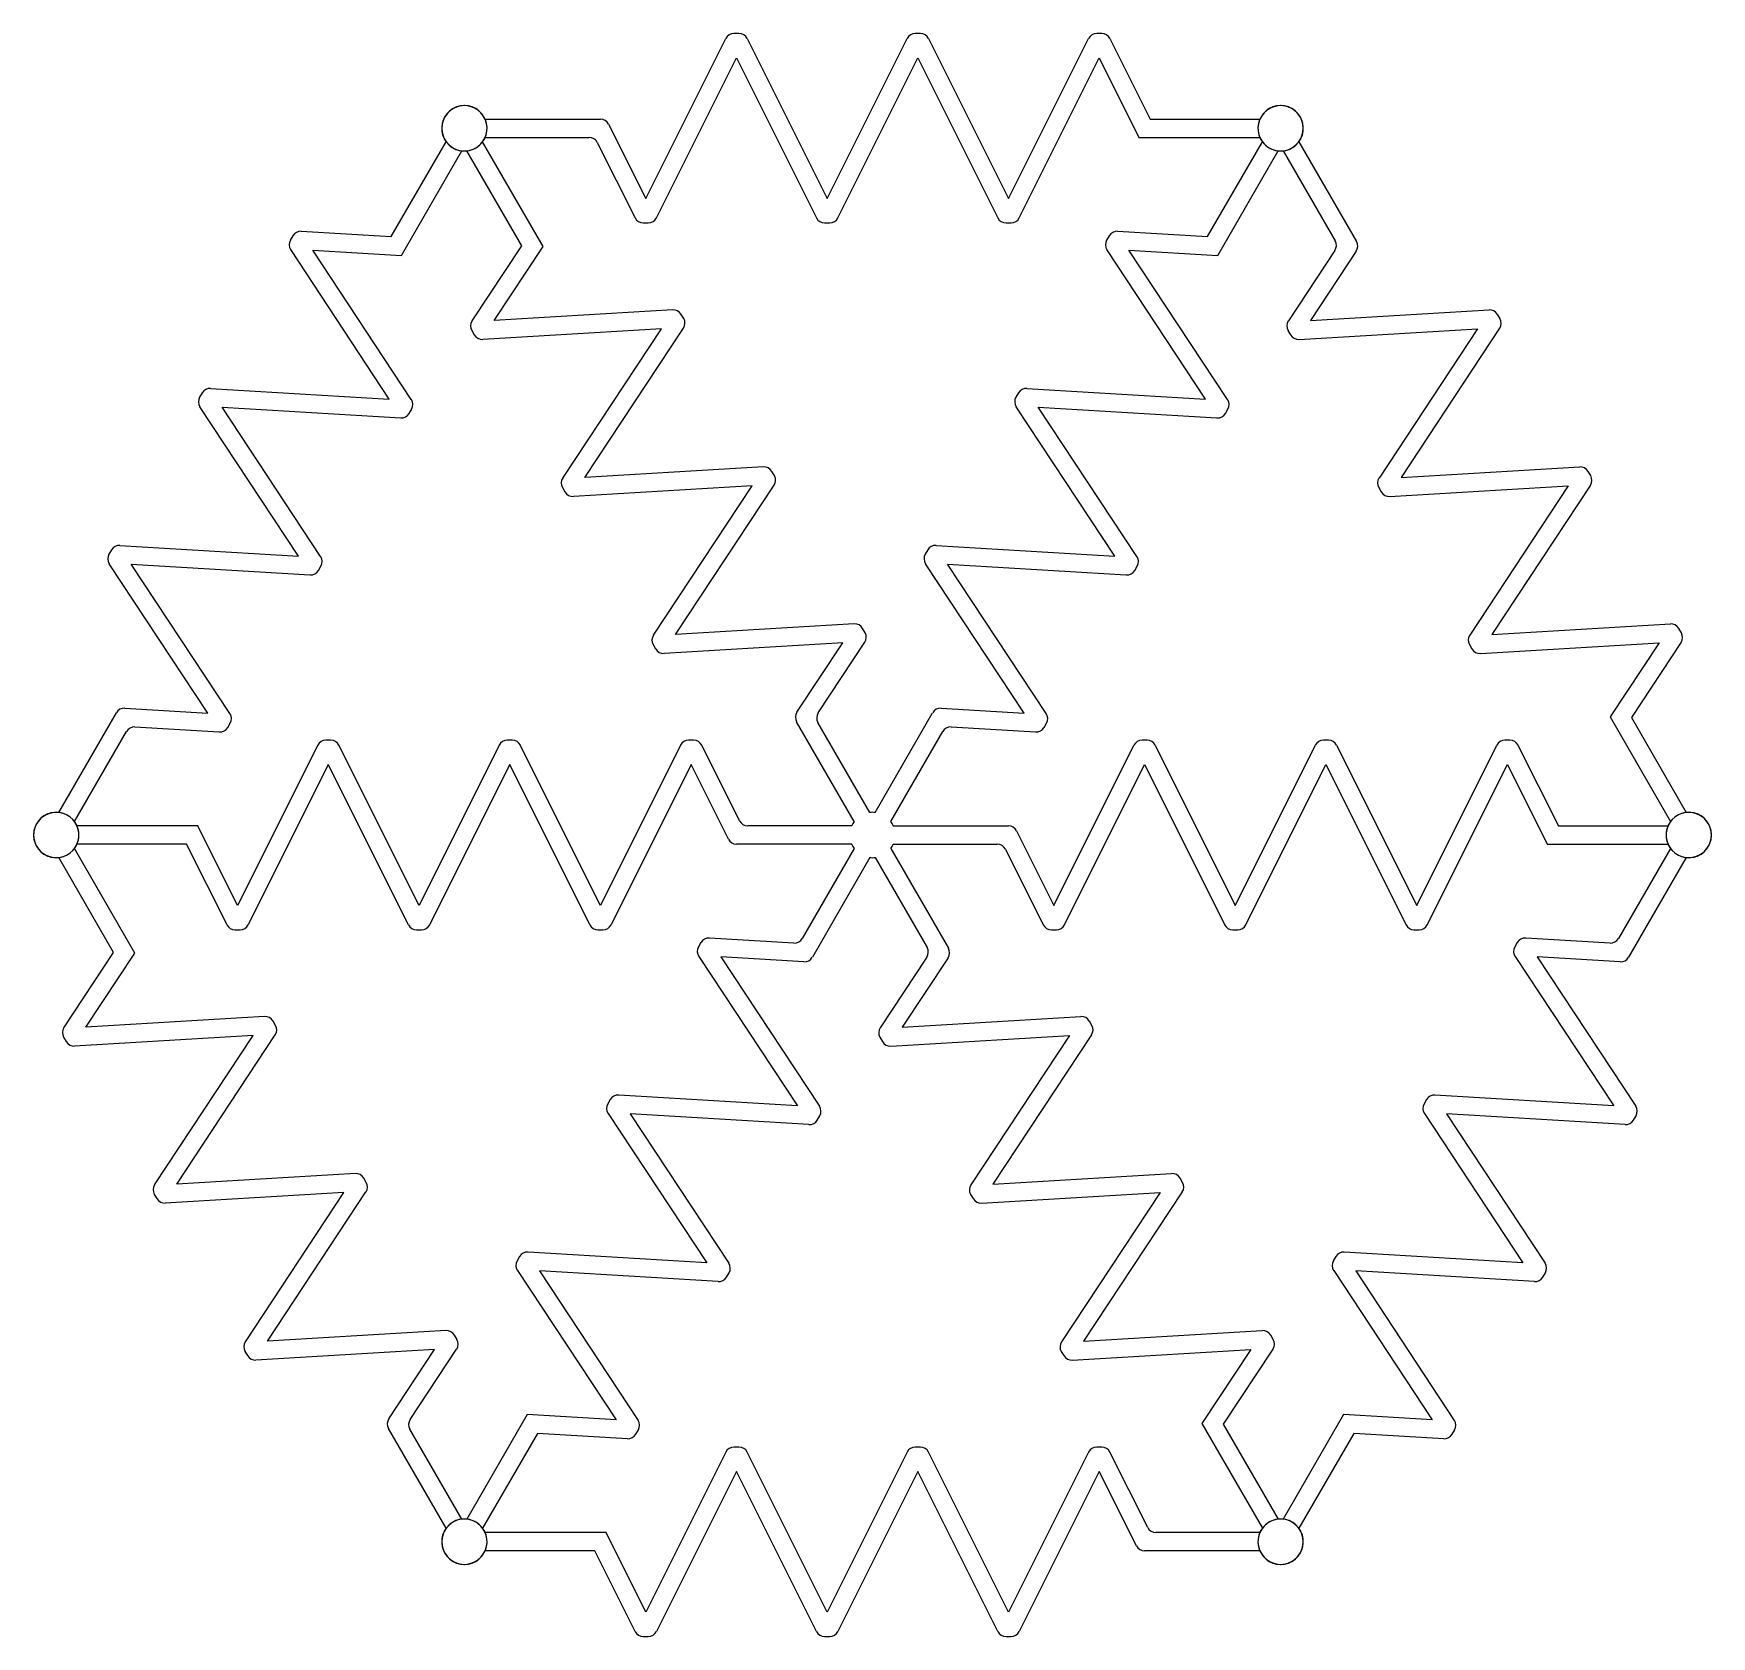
# Model space of a CAD drawing. Header units: millimetres. Extents: x -93 to 93, y -88 to 88.
import ezdxf

# ---------------------------------------------------------------- set-up
doc = ezdxf.new("R2010")
doc.units = ezdxf.units.MM
doc.layers.get('0').update_dxf_attribs({"linetype": 'CONTINUOUS', "lineweight": 25, "true_color": 0x000000})

msp = doc.modelspace()

# ---------------------------------------------------------------- linework, layer by layer
for p, q in [((-25, 70.18), (-16.17, 87.84)), ((-14.72, 88.39), (-15.28, 88.39)), ((-13.83, 87.84), (-5, 70.18)), ((-5, 70.18), (3.83, 87.84)), ((5.28, 88.39), (4.72, 88.39)), ((6.17, 87.84), (15, 70.18)), ((15, 70.18), (23.83, 87.84)), ((25.28, 88.39), (24.72, 88.39)), ((26.17, 87.84), (30.62, 78.94)), ((-23.83, 68.05), (-15, 85.71)), ((-15, 85.71), (-6.17, 68.05)), ((-3.83, 68.05), (5, 85.71)), ((5, 85.71), (13.83, 68.05)), ((16.17, 68.05), (25, 85.71)), ((25, 85.71), (29.38, 76.94)), ((-42.71, 78.94), (-30, 78.94)), ((-29.11, 78.39), (-25, 70.18)), ((30.62, 78.94), (42.71, 78.94)), ((-53.06, 65.99), (-47.01, 76.46)), ((-36.32, 64.92), (-42.99, 76.46)), ((-42.71, 76.94), (-31.24, 76.94)), ((-30.34, 76.39), (-26.17, 68.05)), ((29.38, 76.94), (42.71, 76.94)), ((36.94, 65.99), (42.99, 76.46)), ((47.01, 76.46), (53.37, 65.45)), ((-51.94, 63.92), (-45.28, 75.46)), ((-38.68, 64.99), (-44.72, 75.46)), ((38.06, 63.92), (44.72, 75.46)), ((45.28, 75.46), (51.02, 65.52)), ((-25.28, 67.5), (-24.72, 67.5)), ((-5.28, 67.5), (-4.72, 67.5)), ((14.72, 67.5), (15.28, 67.5)), ((-63.91, 66.08), (-64.19, 65.61)), ((-62.98, 66.58), (-53.06, 65.99)), ((-44.15, 56.69), (-38.68, 64.99)), ((-41.72, 56.74), (-36.32, 64.92)), ((26.09, 66.08), (25.81, 65.61)), ((27.02, 66.58), (36.94, 65.99)), ((-53.28, 48.08), (-64.15, 64.56)), ((-61.72, 64.5), (-51.94, 63.92)), ((-50.85, 48.03), (-61.72, 64.5)), ((36.72, 48.08), (25.85, 64.56)), ((28.28, 64.5), (38.06, 63.92)), ((39.15, 48.03), (28.28, 64.5)), ((50.98, 64.47), (45.85, 56.69)), ((53.33, 64.4), (48.28, 56.74)), ((-22.02, 57.92), (-41.72, 56.74)), ((-20.81, 56.95), (-21.09, 57.42)), ((48.28, 56.74), (67.98, 57.92)), ((69.19, 56.95), (68.91, 57.42)), ((-44.19, 55.64), (-43.91, 55.16)), ((-23.28, 55.84), (-42.98, 54.66)), ((-34.15, 39.37), (-23.28, 55.84)), ((-31.72, 39.42), (-20.85, 55.89)), ((45.81, 55.64), (46.09, 55.16)), ((47.02, 54.66), (66.72, 55.84)), ((66.72, 55.84), (55.85, 39.37)), ((69.15, 55.89), (58.28, 39.42)), ((-73.91, 48.76), (-74.19, 48.29)), ((-72.98, 49.26), (-53.28, 48.08)), ((16.09, 48.76), (15.81, 48.29)), ((17.02, 49.26), (36.72, 48.08)), ((-63.28, 30.76), (-74.15, 47.23)), ((-60.85, 30.71), (-71.72, 47.18)), ((-71.72, 47.18), (-52.02, 46)), ((-51.09, 46.5), (-50.81, 46.98)), ((26.72, 30.76), (15.85, 47.23)), ((29.15, 30.71), (18.28, 47.18)), ((18.28, 47.18), (37.98, 46)), ((38.91, 46.5), (39.19, 46.98)), ((-12.02, 40.6), (-31.72, 39.42)), ((-10.81, 39.63), (-11.09, 40.1)), ((58.28, 39.42), (77.98, 40.6)), ((79.19, 39.63), (78.91, 40.1)), ((-34.19, 38.32), (-33.91, 37.84)), ((-13.28, 38.52), (-32.98, 37.34)), ((-24.15, 22.05), (-13.28, 38.52)), ((-21.72, 22.1), (-10.85, 38.57)), ((55.81, 38.32), (56.09, 37.84)), ((57.02, 37.34), (76.72, 38.52)), ((76.72, 38.52), (65.85, 22.05)), ((79.15, 38.57), (68.28, 22.1)), ((-82.98, 31.94), (-63.28, 30.76)), ((7.02, 31.94), (26.72, 30.76)), ((-83.91, 31.44), (-84.19, 30.97)), ((-73.28, 13.44), (-84.15, 29.91)), ((-70.85, 13.39), (-81.72, 29.86)), ((-81.72, 29.86), (-62.02, 28.68)), ((-61.09, 29.18), (-60.81, 29.66)), ((6.09, 31.44), (5.81, 30.97)), ((16.72, 13.44), (5.85, 29.91)), ((19.15, 13.39), (8.28, 29.86)), ((8.28, 29.86), (27.98, 28.68)), ((28.91, 29.18), (29.19, 29.66)), ((-2.02, 23.28), (-21.72, 22.1)), ((-0.81, 22.3), (-1.09, 22.78)), ((68.28, 22.1), (87.98, 23.28)), ((89.19, 22.3), (88.91, 22.78)), ((-24.19, 21), (-23.91, 20.52)), ((-3.28, 21.2), (-22.98, 20.02)), ((-8.33, 13.54), (-3.28, 21.2)), ((-5.98, 13.47), (-0.85, 21.25)), ((65.81, 21), (66.09, 20.52)), ((67.02, 20.02), (86.72, 21.2)), ((86.72, 21.2), (81.32, 13.03)), ((89.15, 21.25), (83.68, 12.96)), ((-89.72, 2.48), (-83.37, 13.49)), ((-82.44, 13.99), (-73.28, 13.44)), ((0.28, 2.48), (6.63, 13.49)), ((7.56, 13.99), (16.72, 13.44)), ((81.32, 13.03), (87.99, 1.48)), ((83.68, 12.96), (89.72, 2.48)), ((-87.99, 1.48), (-82.25, 11.42)), ((-81.33, 11.92), (-72.02, 11.36)), ((-71.09, 11.86), (-70.81, 12.34)), ((-2.01, 1.48), (-8.37, 12.49)), ((-0.28, 2.48), (-6.02, 12.42)), ((2.01, 1.48), (7.75, 11.42)), ((8.67, 11.92), (17.98, 11.36)), ((18.91, 11.86), (19.19, 12.34)), ((-61.17, 9.89), (-70, -7.76)), ((-59.72, 10.45), (-60.28, 10.45)), ((-50, -7.76), (-58.83, 9.89)), ((-41.17, 9.89), (-50, -7.76)), ((-39.72, 10.45), (-40.28, 10.45)), ((-30, -7.76), (-38.83, 9.89)), ((-21.17, 9.89), (-30, -7.76)), ((-19.72, 10.45), (-20.28, 10.45)), ((-14.66, 1.55), (-18.83, 9.89)), ((20, -7.76), (28.83, 9.89)), ((30.28, 10.45), (29.72, 10.45)), ((31.17, 9.89), (40, -7.76)), ((40, -7.76), (48.83, 9.89)), ((50.28, 10.45), (49.72, 10.45)), ((51.17, 9.89), (60, -7.76)), ((60, -7.76), (68.83, 9.89)), ((70.28, 10.45), (69.72, 10.45)), ((71.17, 9.89), (75.62, 1)), ((-60, 7.76), (-68.83, -9.89)), ((-51.17, -9.89), (-60, 7.76)), ((-40, 7.76), (-48.83, -9.89)), ((-31.17, -9.89), (-40, 7.76)), ((-20, 7.76), (-28.83, -9.89)), ((-15.89, -0.45), (-20, 7.76)), ((21.17, -9.89), (30, 7.76)), ((30, 7.76), (38.83, -9.89)), ((41.17, -9.89), (50, 7.76)), ((50, 7.76), (58.83, -9.89)), ((61.17, -9.89), (70, 7.76)), ((70, 7.76), (74.38, -1)), ((-74.38, 1), (-87.71, 1)), ((-70, -7.76), (-74.38, 1)), ((-2.29, 1), (-13.76, 1)), ((2.29, 1), (15, 1)), ((15.89, 0.45), (20, -7.76)), ((75.62, 1), (87.71, 1)), ((-81.32, -13.03), (-87.99, -1.48)), ((-75.62, -1), (-87.71, -1)), ((-71.17, -9.89), (-75.62, -1)), ((-2.29, -1), (-15, -1)), ((-2.01, -1.48), (-7.75, -11.42)), ((2.01, -1.48), (8.37, -12.49)), ((2.29, -1), (13.76, -1)), ((14.66, -1.55), (18.83, -9.89)), ((74.38, -1), (87.71, -1)), ((87.99, -1.48), (82.25, -11.42)), ((-83.68, -12.96), (-89.72, -2.48)), ((-0.28, -2.48), (-6.63, -13.49)), ((0.28, -2.48), (6.02, -12.42)), ((89.72, -2.48), (83.37, -13.49)), ((-70.28, -10.45), (-69.72, -10.45)), ((-50.28, -10.45), (-49.72, -10.45)), ((-30.28, -10.45), (-29.72, -10.45)), ((19.72, -10.45), (20.28, -10.45)), ((39.72, -10.45), (40.28, -10.45)), ((59.72, -10.45), (60.28, -10.45)), ((-18.91, -11.86), (-19.19, -12.34)), ((-8.67, -11.92), (-17.98, -11.36)), ((71.09, -11.86), (70.81, -12.34)), ((81.33, -11.92), (72.02, -11.36)), ((-89.15, -21.25), (-83.68, -12.96)), ((-86.72, -21.2), (-81.32, -13.03)), ((-19.15, -13.39), (-8.28, -29.86)), ((-7.56, -13.99), (-16.72, -13.44)), ((-16.72, -13.44), (-5.85, -29.91)), ((5.98, -13.47), (0.85, -21.25)), ((8.33, -13.54), (3.28, -21.2)), ((70.85, -13.39), (81.72, -29.86)), ((82.44, -13.99), (73.28, -13.44)), ((73.28, -13.44), (84.15, -29.91)), ((-67.02, -20.02), (-86.72, -21.2)), ((3.28, -21.2), (22.98, -20.02)), ((-68.28, -22.1), (-87.98, -23.28)), ((-79.15, -38.57), (-68.28, -22.1)), ((-76.72, -38.52), (-65.85, -22.05)), ((-65.81, -21), (-66.09, -20.52)), ((2.02, -23.28), (21.72, -22.1)), ((21.72, -22.1), (10.85, -38.57)), ((24.15, -22.05), (13.28, -38.52)), ((24.19, -21), (23.91, -20.52)), ((-89.19, -22.3), (-88.91, -22.78)), ((0.81, -22.3), (1.09, -22.78)), ((-28.91, -29.18), (-29.19, -29.66)), ((-8.28, -29.86), (-27.98, -28.68)), ((61.09, -29.18), (60.81, -29.66)), ((81.72, -29.86), (62.02, -28.68)), ((-29.15, -30.71), (-18.28, -47.18)), ((-7.02, -31.94), (-26.72, -30.76)), ((-26.72, -30.76), (-15.85, -47.23)), ((-6.09, -31.44), (-5.81, -30.97)), ((60.85, -30.71), (71.72, -47.18)), ((82.98, -31.94), (63.28, -30.76)), ((63.28, -30.76), (74.15, -47.23)), ((83.91, -31.44), (84.19, -30.97)), ((-57.02, -37.34), (-76.72, -38.52)), ((-55.81, -38.32), (-56.09, -37.84)), ((13.28, -38.52), (32.98, -37.34)), ((34.19, -38.32), (33.91, -37.84)), ((-79.19, -39.63), (-78.91, -40.1)), ((-58.28, -39.42), (-77.98, -40.6)), ((-69.15, -55.89), (-58.28, -39.42)), ((-66.72, -55.84), (-55.85, -39.37)), ((10.81, -39.63), (11.09, -40.1)), ((12.02, -40.6), (31.72, -39.42)), ((31.72, -39.42), (20.85, -55.89)), ((34.15, -39.37), (23.28, -55.84)), ((-18.28, -47.18), (-37.98, -46)), ((71.72, -47.18), (52.02, -46)), ((-38.91, -46.5), (-39.19, -46.98)), ((-39.15, -48.03), (-28.28, -64.5)), ((-17.02, -49.26), (-36.72, -48.08)), ((-36.72, -48.08), (-25.85, -64.56)), ((51.09, -46.5), (50.81, -46.98)), ((50.85, -48.03), (61.72, -64.5)), ((72.98, -49.26), (53.28, -48.08)), ((53.28, -48.08), (64.15, -64.56)), ((-16.09, -48.76), (-15.81, -48.29)), ((73.91, -48.76), (74.19, -48.29)), ((-47.02, -54.66), (-66.72, -55.84)), ((-45.81, -55.64), (-46.09, -55.16)), ((23.28, -55.84), (42.98, -54.66)), ((44.19, -55.64), (43.91, -55.16)), ((-69.19, -56.95), (-68.91, -57.42)), ((-48.28, -56.74), (-67.98, -57.92)), ((-53.33, -64.4), (-48.28, -56.74)), ((-50.98, -64.47), (-45.85, -56.69)), ((20.81, -56.95), (21.09, -57.42)), ((22.02, -57.92), (41.72, -56.74)), ((41.72, -56.74), (36.32, -64.92)), ((44.15, -56.69), (38.68, -64.99)), ((-38.06, -63.92), (-44.72, -75.46)), ((-28.28, -64.5), (-38.06, -63.92)), ((51.94, -63.92), (45.28, -75.46)), ((61.72, -64.5), (51.94, -63.92)), ((-47.01, -76.46), (-53.37, -65.45)), ((-45.28, -75.46), (-51.02, -65.52)), ((-36.94, -65.99), (-42.99, -76.46)), ((-27.02, -66.58), (-36.94, -65.99)), ((-26.09, -66.08), (-25.81, -65.61)), ((36.32, -64.92), (42.99, -76.46)), ((38.68, -64.99), (44.72, -75.46)), ((53.06, -65.99), (47.01, -76.46)), ((62.98, -66.58), (53.06, -65.99)), ((63.91, -66.08), (64.19, -65.61)), ((-16.17, -68.05), (-25, -85.71)), ((-14.72, -67.5), (-15.28, -67.5)), ((-5, -85.71), (-13.83, -68.05)), ((3.83, -68.05), (-5, -85.71)), ((5.28, -67.5), (4.72, -67.5)), ((15, -85.71), (6.17, -68.05)), ((23.83, -68.05), (15, -85.71)), ((25.28, -67.5), (24.72, -67.5)), ((30.34, -76.39), (26.17, -68.05)), ((-15, -70.18), (-23.83, -87.84)), ((-6.17, -87.84), (-15, -70.18)), ((5, -70.18), (-3.83, -87.84)), ((13.83, -87.84), (5, -70.18)), ((25, -70.18), (16.17, -87.84)), ((29.11, -78.39), (25, -70.18)), ((-29.38, -76.94), (-42.71, -76.94)), ((-25, -85.71), (-29.38, -76.94)), ((42.71, -76.94), (31.24, -76.94)), ((-30.62, -78.94), (-42.71, -78.94)), ((-26.17, -87.84), (-30.62, -78.94)), ((42.71, -78.94), (30, -78.94)), ((-25.28, -88.39), (-24.72, -88.39)), ((-5.28, -88.39), (-4.72, -88.39)), ((14.72, -88.39), (15.28, -88.39))]:
    msp.add_line(p, q)
for centre, radius, start, end in [((-15.28, 87.39), 1, 90, 153.4349), ((-14.72, 87.39), 1, 26.5651, 90), ((4.72, 87.39), 1, 90, 153.4349), ((5.28, 87.39), 1, 26.5651, 90), ((24.72, 87.39), 1, 90, 153.4349), ((25.28, 87.39), 1, 26.5651, 90), ((-45, 77.94), 2.5, 323.5782, 276.4218), ((-45, 77.94), 2.5, 23.5782, 336.4218), ((-45, 77.94), 2.5, 263.5782, 216.4218), ((45, 77.94), 2.5, 263.5782, 216.4218), ((45, 77.94), 2.5, 323.5782, 276.4218), ((45, 77.94), 2.5, 203.5782, 156.4218), ((-30, 77.94), 1, 26.5651, 90), ((-31.24, 75.94), 1, 26.5651, 90), ((-25.28, 68.5), 1, 206.5651, 270), ((-24.72, 68.5), 1, 270, 333.4349), ((-5.28, 68.5), 1, 206.5651, 270), ((-4.72, 68.5), 1, 270, 333.4349), ((14.72, 68.5), 1, 206.5651, 270), ((15.28, 68.5), 1, 270, 333.4349), ((-63.32, 65.11), 1, 150, 213.4349), ((-63.04, 65.58), 1, 86.5651, 150), ((26.68, 65.11), 1, 150, 213.4349), ((26.96, 65.58), 1, 86.5651, 150), ((50.15, 65.02), 1, 326.5651, 30), ((52.5, 64.95), 1, 326.5651, 30), ((-21.96, 56.92), 1, 30, 93.4349), ((68.04, 56.92), 1, 30, 93.4349), ((-43.32, 56.14), 1, 146.5651, 210), ((-21.68, 56.45), 1, 326.5651, 30), ((46.68, 56.14), 1, 146.5651, 210), ((68.32, 56.45), 1, 326.5651, 30), ((-43.04, 55.66), 1, 210, 273.4349), ((46.96, 55.66), 1, 210, 273.4349), ((-73.32, 47.79), 1, 150, 213.4349), ((-73.04, 48.26), 1, 86.5651, 150), ((16.68, 47.79), 1, 150, 213.4349), ((16.96, 48.26), 1, 86.5651, 150), ((-51.96, 47), 1, 266.5651, 330), ((-51.68, 47.48), 1, 330, 33.4349), ((38.04, 47), 1, 266.5651, 330), ((38.32, 47.48), 1, 330, 33.4349), ((-33.32, 38.82), 1, 146.5651, 210), ((-11.96, 39.6), 1, 30, 93.4349), ((-11.68, 39.13), 1, 326.5651, 30), ((56.68, 38.82), 1, 146.5651, 210), ((78.04, 39.6), 1, 30, 93.4349), ((78.32, 39.13), 1, 326.5651, 30), ((-33.04, 38.34), 1, 210, 273.4349), ((56.96, 38.34), 1, 210, 273.4349), ((-83.04, 30.94), 1, 86.5651, 150), ((6.96, 30.94), 1, 86.5651, 150), ((-83.32, 30.47), 1, 150, 213.4349), ((-61.68, 30.16), 1, 330, 33.4349), ((6.68, 30.47), 1, 150, 213.4349), ((28.32, 30.16), 1, 330, 33.4349), ((-61.96, 29.68), 1, 266.5651, 330), ((28.04, 29.68), 1, 266.5651, 330), ((-1.96, 22.28), 1, 30, 93.4349), ((-1.68, 21.8), 1, 326.5651, 30), ((88.04, 22.28), 1, 30, 93.4349), ((88.32, 21.8), 1, 326.5651, 30), ((-23.32, 21.5), 1, 146.5651, 210), ((-23.04, 21.02), 1, 210, 273.4349), ((66.68, 21.5), 1, 146.5651, 210), ((66.96, 21.02), 1, 210, 273.4349), ((-82.5, 12.99), 1, 86.5651, 150), ((-71.68, 12.84), 1, 330, 33.4349), ((-7.5, 12.99), 1, 146.5651, 210), ((-5.15, 12.92), 1, 146.5651, 210), ((7.5, 12.99), 1, 86.5651, 150), ((18.32, 12.84), 1, 330, 33.4349), ((-81.39, 10.92), 1, 86.5651, 150), ((-71.96, 12.36), 1, 266.5651, 330), ((8.61, 10.92), 1, 86.5651, 150), ((18.04, 12.36), 1, 266.5651, 330), ((-60.28, 9.45), 1, 90, 153.4349), ((-59.72, 9.45), 1, 26.5651, 90), ((-40.28, 9.45), 1, 90, 153.4349), ((-39.72, 9.45), 1, 26.5651, 90), ((-20.28, 9.45), 1, 90, 153.4349), ((-19.72, 9.45), 1, 26.5651, 90), ((29.72, 9.45), 1, 90, 153.4349), ((30.28, 9.45), 1, 26.5651, 90), ((49.72, 9.45), 1, 90, 153.4349), ((50.28, 9.45), 1, 26.5651, 90), ((69.72, 9.45), 1, 90, 153.4349), ((70.28, 9.45), 1, 26.5651, 90), ((-90, 0), 2.5, 23.5782, 336.4218), ((-90, 0), 2.5, 83.5782, 36.4218), ((-90, 0), 2.5, 323.5782, 276.4218), ((0, 0), 2.5, 83.5782, 96.4218), ((90, 0), 2.5, 263.5782, 216.4218), ((90, 0), 2.5, 143.5782, 96.4218), ((90, 0), 2.5, 203.5782, 156.4218), ((-13.76, 2), 1, 206.5651, 270), ((0, 0), 2.5, 143.5782, 156.4218), ((0, 0), 2.5, 23.5782, 36.4218), ((15, 0), 1, 26.5651, 90), ((-15, 0), 1, 206.5651, 270), ((0, 0), 2.5, 203.5782, 216.4218), ((0, 0), 2.5, 323.5782, 336.4218), ((13.76, -2), 1, 26.5651, 90), ((0, 0), 2.5, 263.5782, 276.4218), ((-70.28, -9.45), 1, 206.5651, 270), ((-69.72, -9.45), 1, 270, 333.4349), ((-50.28, -9.45), 1, 206.5651, 270), ((-49.72, -9.45), 1, 270, 333.4349), ((-30.28, -9.45), 1, 206.5651, 270), ((-29.72, -9.45), 1, 270, 333.4349), ((19.72, -9.45), 1, 206.5651, 270), ((20.28, -9.45), 1, 270, 333.4349), ((39.72, -9.45), 1, 206.5651, 270), ((40.28, -9.45), 1, 270, 333.4349), ((59.72, -9.45), 1, 206.5651, 270), ((60.28, -9.45), 1, 270, 333.4349), ((-18.32, -12.84), 1, 150, 213.4349), ((-18.04, -12.36), 1, 86.5651, 150), ((-8.61, -10.92), 1, 266.5651, 330), ((5.15, -12.92), 1, 326.5651, 30), ((7.5, -12.99), 1, 326.5651, 30), ((71.68, -12.84), 1, 150, 213.4349), ((71.96, -12.36), 1, 86.5651, 150), ((81.39, -10.92), 1, 266.5651, 330), ((-7.5, -12.99), 1, 266.5651, 330), ((82.5, -12.99), 1, 266.5651, 330), ((-66.96, -21.02), 1, 30, 93.4349), ((23.04, -21.02), 1, 30, 93.4349), ((-88.32, -21.8), 1, 146.5651, 210), ((-66.68, -21.5), 1, 326.5651, 30), ((1.68, -21.8), 1, 146.5651, 210), ((23.32, -21.5), 1, 326.5651, 30), ((-88.04, -22.28), 1, 210, 273.4349), ((1.96, -22.28), 1, 210, 273.4349), ((-28.04, -29.68), 1, 86.5651, 150), ((61.96, -29.68), 1, 86.5651, 150), ((-28.32, -30.16), 1, 150, 213.4349), ((-6.96, -30.94), 1, 266.5651, 330), ((-6.68, -30.47), 1, 330, 33.4349), ((61.68, -30.16), 1, 150, 213.4349), ((83.04, -30.94), 1, 266.5651, 330), ((83.32, -30.47), 1, 330, 33.4349), ((-78.32, -39.13), 1, 146.5651, 210), ((-56.96, -38.34), 1, 30, 93.4349), ((-56.68, -38.82), 1, 326.5651, 30), ((11.68, -39.13), 1, 146.5651, 210), ((33.04, -38.34), 1, 30, 93.4349), ((33.32, -38.82), 1, 326.5651, 30), ((-78.04, -39.6), 1, 210, 273.4349), ((11.96, -39.6), 1, 210, 273.4349), ((-38.04, -47), 1, 86.5651, 150), ((51.96, -47), 1, 86.5651, 150), ((-38.32, -47.48), 1, 150, 213.4349), ((-16.68, -47.79), 1, 330, 33.4349), ((51.68, -47.48), 1, 150, 213.4349), ((73.32, -47.79), 1, 330, 33.4349), ((-16.96, -48.26), 1, 266.5651, 330), ((73.04, -48.26), 1, 266.5651, 330), ((-46.96, -55.66), 1, 30, 93.4349), ((43.04, -55.66), 1, 30, 93.4349), ((-68.32, -56.45), 1, 146.5651, 210), ((-46.68, -56.14), 1, 326.5651, 30), ((21.68, -56.45), 1, 146.5651, 210), ((43.32, -56.14), 1, 326.5651, 30), ((-68.04, -56.92), 1, 210, 273.4349), ((21.96, -56.92), 1, 210, 273.4349), ((-52.5, -64.95), 1, 146.5651, 210), ((-50.15, -65.02), 1, 146.5651, 210), ((-26.68, -65.11), 1, 330, 33.4349), ((63.32, -65.11), 1, 330, 33.4349), ((-26.96, -65.58), 1, 266.5651, 330), ((63.04, -65.58), 1, 266.5651, 330), ((-15.28, -68.5), 1, 90, 153.4349), ((-14.72, -68.5), 1, 26.5651, 90), ((4.72, -68.5), 1, 90, 153.4349), ((5.28, -68.5), 1, 26.5651, 90), ((24.72, -68.5), 1, 90, 153.4349), ((25.28, -68.5), 1, 26.5651, 90), ((-45, -77.94), 2.5, 83.5782, 36.4218), ((-45, -77.94), 2.5, 143.5782, 96.4218), ((-45, -77.94), 2.5, 23.5782, 336.4218), ((45, -77.94), 2.5, 143.5782, 96.4218), ((45, -77.94), 2.5, 83.5782, 36.4218), ((45, -77.94), 2.5, 203.5782, 156.4218), ((31.24, -75.94), 1, 206.5651, 270), ((30, -77.94), 1, 206.5651, 270), ((-25.28, -87.39), 1, 206.5651, 270), ((-24.72, -87.39), 1, 270, 333.4349), ((-5.28, -87.39), 1, 206.5651, 270), ((-4.72, -87.39), 1, 270, 333.4349), ((14.72, -87.39), 1, 206.5651, 270), ((15.28, -87.39), 1, 270, 333.4349)]:
    msp.add_arc(centre, radius, start, end)

doc.saveas('drawing.dxf')
